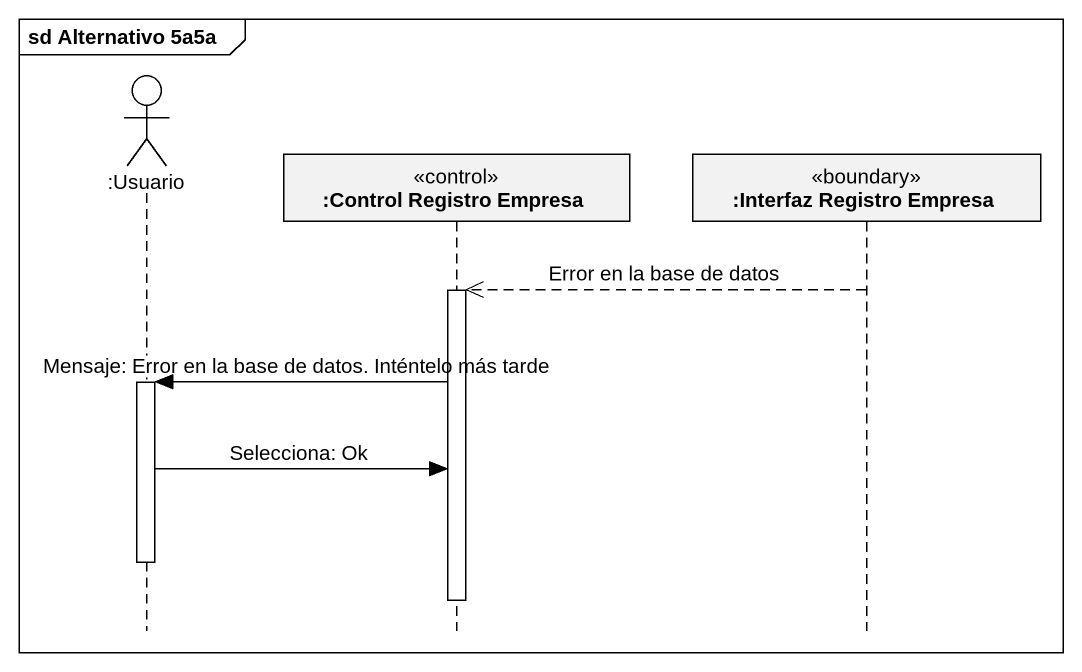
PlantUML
@startuml
mainframe sd Alternativo 5a5a
hide footbox
actor ":Usuario" as Usuario
participant ":Control Registro Empresa" as Control_Registro_Empresa <<control>>
participant ":Interfaz Registro Empresa" as Interfaz_Registro_Empresa <<boundary>>

Interfaz_Registro_Empresa -->> Control_Registro_Empresa : Error en la base de datos
activate Control_Registro_Empresa
Control_Registro_Empresa -> Usuario : Mensaje: Error en la base de datos. Inténtelo más tarde
activate Usuario
Usuario -> Control_Registro_Empresa : Selecciona: Ok
deactivate Usuario
deactivate Control_Registro_Empresa
@enduml
